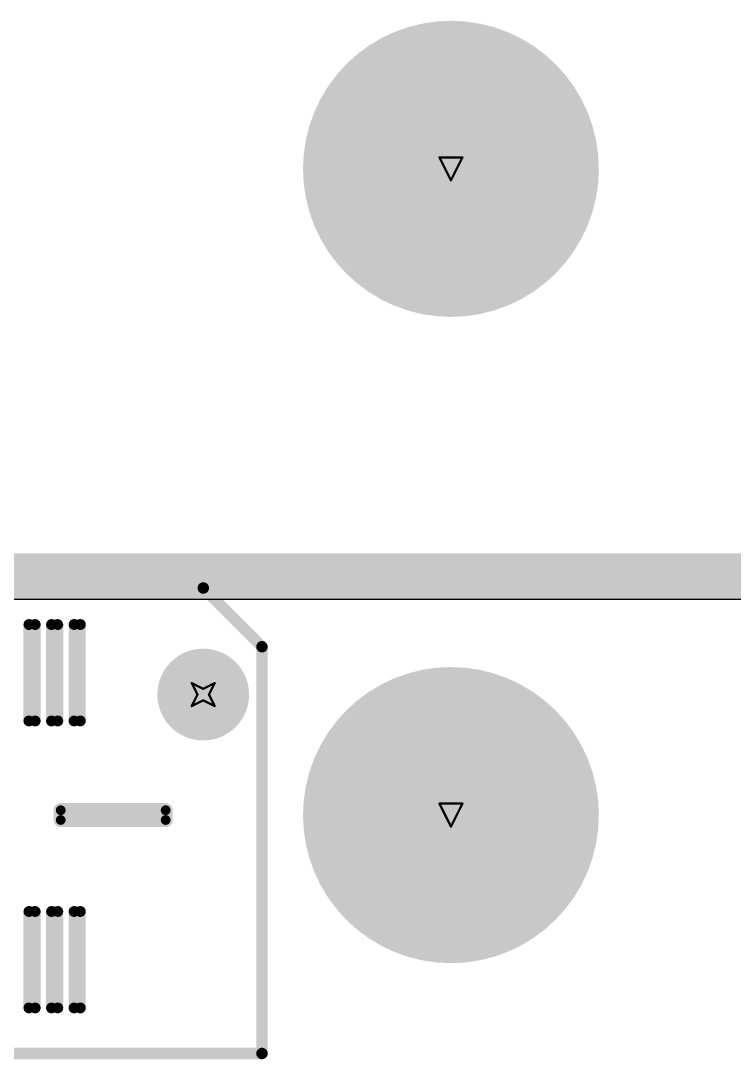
# Model space of a CAD drawing. Header units: millimetres. Extents: x 1.5 to 17.5, y 1 to 11.2.
# Drawn here: x 11.817 to 12.439, y 7.697 to 8.602 of the extents above; entities that cross this region are included whole.
import ezdxf

# ---------------------------------------------------------------- set-up
doc = ezdxf.new("R2010")
doc.units = ezdxf.units.MM
doc.header["$MEASUREMENT"] = 0
for name, color, linetype in [('BottomLayer', 5, 'Continuous'), ('BottomSolder', 6, 'Continuous'), ('DrillDrawing', 1, 'Continuous'), ('InternalPlane1', 76, 'Continuous'), ('InternalPlane2', 16, 'Continuous'), ('Mechanical2', 216, 'Continuous'), ('MultiLayer', 9, 'Continuous'), ('PadHoleLayer', 156, 'Continuous'), ('TopLayer', 1, 'Continuous'), ('TopOverlay', 2, 'Continuous'), ('TopPaste', 8, 'Continuous'), ('TopSolder', 216, 'Continuous')]:
    doc.layers.add(name, color=color, linetype=linetype)

# ---------------------------------------------------------------- blocks, each defined once
blk = doc.blocks.new('ASP_122953_01_ND_1')
at = {"layer": 'BottomLayer', "const_width": 0.125}
for points in [[(1.3375, 0.563, 1), (1.4625, 0.563, 1)], [(1.3375, 0, 1), (1.4625, 0, 1)]]:
    blk.add_lwpolyline(points, format="xyb", close=True, dxfattribs=at)
at = {"layer": 'BottomSolder', "const_width": 0.129}
for points in [[(1.3355, 0.563, 1), (1.4645, 0.563, 1)], [(1.3355, 0, 1), (1.4645, 0, 1)]]:
    blk.add_lwpolyline(points, format="xyb", close=True, dxfattribs=at)
at = {"layer": 'InternalPlane1'}
for points, const_width in [([(1.35875, 0.563, 1), (1.44125, 0.563, 1)], 0.0825), ([(1.164, 0.105, 1), (1.204, 0.105, 1)], 0.04), ([(1.35875, 0, 1), (1.44125, 0, 1)], 0.0825)]:
    blk.add_lwpolyline(points, format="xyb", close=True, dxfattribs=dict(at, const_width=const_width))
at = {"layer": 'InternalPlane2'}
for points, const_width in [([(1.35875, 0.563, 1), (1.44125, 0.563, 1)], 0.0825), ([(1.164, 0.105, 1), (1.204, 0.105, 1)], 0.04), ([(1.35875, 0, 1), (1.44125, 0, 1)], 0.0825)]:
    blk.add_lwpolyline(points, format="xyb", close=True, dxfattribs=dict(at, const_width=const_width))
at = {"layer": 'MultiLayer', "const_width": 0.125}
for points in [[(1.3375, 0.563, 1), (1.4625, 0.563, 1)], [(1.3375, 0, 1), (1.4625, 0, 1)]]:
    blk.add_lwpolyline(points, format="xyb", close=True, dxfattribs=at)
at = {"layer": 'PadHoleLayer'}
for points, const_width in [([(1.36875, 0.563, 1), (1.43125, 0.563, 1)], 0.0625), ([(1.174, 0.105, 1), (1.194, 0.105, 1)], 0.02), ([(1.36875, 0, 1), (1.43125, 0, 1)], 0.0625)]:
    blk.add_lwpolyline(points, format="xyb", close=True, dxfattribs=dict(at, const_width=const_width))
at = {"layer": 'TopLayer'}
for points, const_width in [([(1.3375, 0.563, 1), (1.4625, 0.563, 1)], 0.125), ([(1.03061, 0.16602, 1), (1.03336, 0.16602, 1)], 0.00275), ([(1.03611, 0.16602, 1), (1.03886, 0.16602, 1)], 0.00275), ([(1.05031, 0.16602, 1), (1.05306, 0.16602, 1)], 0.00275), ([(1.05581, 0.16602, 1), (1.05856, 0.16602, 1)], 0.00275), ([(1.07001, 0.16602, 1), (1.07276, 0.16602, 1)], 0.00275), ([(1.07551, 0.16602, 1), (1.07826, 0.16602, 1)], 0.00275), ([(1.3375, 0, 1), (1.4625, 0, 1)], 0.125), ([(1.03061, 0.08202, 1), (1.03336, 0.08202, 1)], 0.00275), ([(1.03611, 0.08202, 1), (1.03886, 0.08202, 1)], 0.00275), ([(1.05031, 0.08202, 1), (1.05306, 0.08202, 1)], 0.00275), ([(1.05581, 0.08202, 1), (1.05856, 0.08202, 1)], 0.00275), ([(1.07001, 0.08202, 1), (1.07276, 0.08202, 1)], 0.00275), ([(1.07551, 0.08202, 1), (1.07826, 0.08202, 1)], 0.00275), ([(1.05763, 0.00425, 1), (1.06187, 0.00425, 1)], 0.00425), ([(1.14912, 0.00425, 1), (1.15338, 0.00425, 1)], 0.00425), ([(1.14912, -0.00425, 1), (1.15338, -0.00425, 1)], 0.00425), ([(1.05763, -0.00425, 1), (1.06187, -0.00425, 1)], 0.00425), ([(1.03061, -0.08398, 1), (1.03336, -0.08398, 1)], 0.00275), ([(1.03611, -0.08398, 1), (1.03886, -0.08398, 1)], 0.00275), ([(1.05031, -0.08398, 1), (1.05306, -0.08398, 1)], 0.00275), ([(1.05581, -0.08398, 1), (1.05856, -0.08398, 1)], 0.00275), ([(1.07001, -0.08398, 1), (1.07276, -0.08398, 1)], 0.00275), ([(1.07551, -0.08398, 1), (1.07826, -0.08398, 1)], 0.00275), ([(1.03061, -0.16798, 1), (1.03336, -0.16798, 1)], 0.00275), ([(1.03611, -0.16798, 1), (1.03886, -0.16798, 1)], 0.00275), ([(1.05031, -0.16798, 1), (1.05306, -0.16798, 1)], 0.00275), ([(1.05581, -0.16798, 1), (1.05856, -0.16798, 1)], 0.00275), ([(1.07001, -0.16798, 1), (1.07276, -0.16798, 1)], 0.00275), ([(1.07551, -0.16798, 1), (1.07826, -0.16798, 1)], 0.00275)]:
    blk.add_lwpolyline(points, format="xyb", close=True, dxfattribs=dict(at, const_width=const_width))
for points in [[(1.02923, 0.08202), (1.04023, 0.08202), (1.02923, 0.16602), (1.04023, 0.16602)], [(1.03198, 0.07927), (1.03748, 0.07927), (1.03198, 0.16877), (1.03748, 0.16877)], [(1.04893, 0.08202), (1.05993, 0.08202), (1.04893, 0.16602), (1.05993, 0.16602)], [(1.05168, 0.07927), (1.05718, 0.07927), (1.05168, 0.16877), (1.05718, 0.16877)], [(1.06863, 0.08202), (1.07963, 0.08202), (1.06863, 0.16602), (1.07963, 0.16602)], [(1.07138, 0.07927), (1.07688, 0.07927), (1.07138, 0.16877), (1.07688, 0.16877)], [(1.1555, -0.00425), (1.1555, 0.00425), (1.0555, -0.00425), (1.0555, 0.00425)], [(1.15125, -0.0085), (1.15125, 0.0085), (1.05975, -0.0085), (1.05975, 0.0085)], [(1.03198, -0.17073), (1.03748, -0.17073), (1.03198, -0.08123), (1.03748, -0.08123)], [(1.05168, -0.17073), (1.05718, -0.17073), (1.05168, -0.08123), (1.05718, -0.08123)], [(1.07138, -0.17073), (1.07688, -0.17073), (1.07138, -0.08123), (1.07688, -0.08123)], [(1.02923, -0.16798), (1.04023, -0.16798), (1.02923, -0.08398), (1.04023, -0.08398)], [(1.04893, -0.16798), (1.05993, -0.16798), (1.04893, -0.08398), (1.05993, -0.08398)], [(1.06863, -0.16798), (1.07963, -0.16798), (1.06863, -0.08398), (1.07963, -0.08398)]]:
    blk.add_solid(points, dxfattribs=at)
at = {"layer": 'TopOverlay', "const_width": 0.01}
for points in [[(-1.18602, 0.19783), (1.18406, 0.19783)], [(1.18406, 0.19783), (1.23524, 0.14665)], [(1.23524, 0.14665), (1.23524, -0.20768)], [(-1.23228, -0.20768), (1.23524, -0.20768)]]:
    blk.add_lwpolyline(points, dxfattribs=at)
at = {"layer": 'TopOverlay', "const_width": 0.005}
for points in [[(1.18156, 0.19783, 1), (1.18656, 0.19783, 1)], [(1.18156, 0.19783, 1), (1.18656, 0.19783, 1)], [(1.23274, 0.14665, 1), (1.23774, 0.14665, 1)], [(1.23274, 0.14665, 1), (1.23774, 0.14665, 1)], [(1.23274, -0.20768, 1), (1.23774, -0.20768, 1)], [(1.23274, -0.20768, 1), (1.23774, -0.20768, 1)]]:
    blk.add_lwpolyline(points, format="xyb", close=True, dxfattribs=at)
at = {"layer": 'TopPaste'}
for points, const_width in [([(1.03061, 0.16602, 1), (1.03336, 0.16602, 1)], 0.00275), ([(1.03611, 0.16602, 1), (1.03886, 0.16602, 1)], 0.00275), ([(1.05031, 0.16602, 1), (1.05306, 0.16602, 1)], 0.00275), ([(1.05581, 0.16602, 1), (1.05856, 0.16602, 1)], 0.00275), ([(1.07001, 0.16602, 1), (1.07276, 0.16602, 1)], 0.00275), ([(1.07551, 0.16602, 1), (1.07826, 0.16602, 1)], 0.00275), ([(1.03061, 0.08202, 1), (1.03336, 0.08202, 1)], 0.00275), ([(1.03611, 0.08202, 1), (1.03886, 0.08202, 1)], 0.00275), ([(1.05031, 0.08202, 1), (1.05306, 0.08202, 1)], 0.00275), ([(1.05581, 0.08202, 1), (1.05856, 0.08202, 1)], 0.00275), ([(1.07001, 0.08202, 1), (1.07276, 0.08202, 1)], 0.00275), ([(1.07551, 0.08202, 1), (1.07826, 0.08202, 1)], 0.00275), ([(1.05763, 0.00425, 1), (1.06187, 0.00425, 1)], 0.00425), ([(1.14912, 0.00425, 1), (1.15338, 0.00425, 1)], 0.00425), ([(1.14912, -0.00425, 1), (1.15338, -0.00425, 1)], 0.00425), ([(1.05763, -0.00425, 1), (1.06187, -0.00425, 1)], 0.00425), ([(1.03061, -0.08398, 1), (1.03336, -0.08398, 1)], 0.00275), ([(1.03611, -0.08398, 1), (1.03886, -0.08398, 1)], 0.00275), ([(1.05031, -0.08398, 1), (1.05306, -0.08398, 1)], 0.00275), ([(1.05581, -0.08398, 1), (1.05856, -0.08398, 1)], 0.00275), ([(1.07001, -0.08398, 1), (1.07276, -0.08398, 1)], 0.00275), ([(1.07551, -0.08398, 1), (1.07826, -0.08398, 1)], 0.00275), ([(1.03061, -0.16798, 1), (1.03336, -0.16798, 1)], 0.00275), ([(1.03611, -0.16798, 1), (1.03886, -0.16798, 1)], 0.00275), ([(1.05031, -0.16798, 1), (1.05306, -0.16798, 1)], 0.00275), ([(1.05581, -0.16798, 1), (1.05856, -0.16798, 1)], 0.00275), ([(1.07001, -0.16798, 1), (1.07276, -0.16798, 1)], 0.00275), ([(1.07551, -0.16798, 1), (1.07826, -0.16798, 1)], 0.00275)]:
    blk.add_lwpolyline(points, format="xyb", close=True, dxfattribs=dict(at, const_width=const_width))
for points in [[(1.02923, 0.08202), (1.04023, 0.08202), (1.02923, 0.16602), (1.04023, 0.16602)], [(1.03198, 0.07927), (1.03748, 0.07927), (1.03198, 0.16877), (1.03748, 0.16877)], [(1.04893, 0.08202), (1.05993, 0.08202), (1.04893, 0.16602), (1.05993, 0.16602)], [(1.05168, 0.07927), (1.05718, 0.07927), (1.05168, 0.16877), (1.05718, 0.16877)], [(1.06863, 0.08202), (1.07963, 0.08202), (1.06863, 0.16602), (1.07963, 0.16602)], [(1.07138, 0.07927), (1.07688, 0.07927), (1.07138, 0.16877), (1.07688, 0.16877)], [(1.1555, -0.00425), (1.1555, 0.00425), (1.0555, -0.00425), (1.0555, 0.00425)], [(1.15125, -0.0085), (1.15125, 0.0085), (1.05975, -0.0085), (1.05975, 0.0085)], [(1.03198, -0.17073), (1.03748, -0.17073), (1.03198, -0.08123), (1.03748, -0.08123)], [(1.05168, -0.17073), (1.05718, -0.17073), (1.05168, -0.08123), (1.05718, -0.08123)], [(1.07138, -0.17073), (1.07688, -0.17073), (1.07138, -0.08123), (1.07688, -0.08123)], [(1.02923, -0.16798), (1.04023, -0.16798), (1.02923, -0.08398), (1.04023, -0.08398)], [(1.04893, -0.16798), (1.05993, -0.16798), (1.04893, -0.08398), (1.05993, -0.08398)], [(1.06863, -0.16798), (1.07963, -0.16798), (1.06863, -0.08398), (1.07963, -0.08398)]]:
    blk.add_solid(points, dxfattribs=at)
at = {"layer": 'TopSolder'}
for points, const_width in [([(1.3355, 0.563, 1), (1.4645, 0.563, 1)], 0.129), ([(1.02963, 0.16602, 1), (1.03434, 0.16602, 1)], 0.00472), ([(1.03513, 0.16602, 1), (1.03984, 0.16602, 1)], 0.00472), ([(1.04933, 0.16602, 1), (1.05404, 0.16602, 1)], 0.00472), ([(1.05483, 0.16602, 1), (1.05954, 0.16602, 1)], 0.00472), ([(1.06903, 0.16602, 1), (1.07374, 0.16602, 1)], 0.00472), ([(1.07453, 0.16602, 1), (1.07924, 0.16602, 1)], 0.00472), ([(1.3355, 0, 1), (1.4645, 0, 1)], 0.129), ([(1.02963, 0.08202, 1), (1.03434, 0.08202, 1)], 0.00472), ([(1.03513, 0.08202, 1), (1.03984, 0.08202, 1)], 0.00472), ([(1.04933, 0.08202, 1), (1.05404, 0.08202, 1)], 0.00472), ([(1.05483, 0.08202, 1), (1.05954, 0.08202, 1)], 0.00472), ([(1.06903, 0.08202, 1), (1.07374, 0.08202, 1)], 0.00472), ([(1.07453, 0.08202, 1), (1.07924, 0.08202, 1)], 0.00472), ([(1.05664, 0.00425, 1), (1.06286, 0.00425, 1)], 0.00622), ([(1.14814, 0.00425, 1), (1.15436, 0.00425, 1)], 0.00622), ([(1.05664, -0.00425, 1), (1.06286, -0.00425, 1)], 0.00622), ([(1.14814, -0.00425, 1), (1.15436, -0.00425, 1)], 0.00622), ([(1.02963, -0.08398, 1), (1.03434, -0.08398, 1)], 0.00472), ([(1.03513, -0.08398, 1), (1.03984, -0.08398, 1)], 0.00472), ([(1.04933, -0.08398, 1), (1.05404, -0.08398, 1)], 0.00472), ([(1.05483, -0.08398, 1), (1.05954, -0.08398, 1)], 0.00472), ([(1.06903, -0.08398, 1), (1.07374, -0.08398, 1)], 0.00472), ([(1.07453, -0.08398, 1), (1.07924, -0.08398, 1)], 0.00472), ([(1.02963, -0.16798, 1), (1.03434, -0.16798, 1)], 0.00472), ([(1.03513, -0.16798, 1), (1.03984, -0.16798, 1)], 0.00472), ([(1.04933, -0.16798, 1), (1.05404, -0.16798, 1)], 0.00472), ([(1.05483, -0.16798, 1), (1.05954, -0.16798, 1)], 0.00472), ([(1.06903, -0.16798, 1), (1.07374, -0.16798, 1)], 0.00472), ([(1.07453, -0.16798, 1), (1.07924, -0.16798, 1)], 0.00472)]:
    blk.add_lwpolyline(points, format="xyb", close=True, dxfattribs=dict(at, const_width=const_width))
for points in [[(1.02727, 0.08202), (1.0422, 0.08202), (1.02727, 0.16602), (1.0422, 0.16602)], [(1.03198, 0.0773), (1.03748, 0.0773), (1.03198, 0.17073), (1.03748, 0.17073)], [(1.04697, 0.08202), (1.0619, 0.08202), (1.04697, 0.16602), (1.0619, 0.16602)], [(1.05168, 0.0773), (1.05718, 0.0773), (1.05168, 0.17073), (1.05718, 0.17073)], [(1.06667, 0.08202), (1.0816, 0.08202), (1.06667, 0.16602), (1.0816, 0.16602)], [(1.07138, 0.0773), (1.07688, 0.0773), (1.07138, 0.17073), (1.07688, 0.17073)], [(1.15125, -0.01047), (1.15125, 0.01047), (1.05975, -0.01047), (1.05975, 0.01047)], [(1.15747, -0.00425), (1.15747, 0.00425), (1.05353, -0.00425), (1.05353, 0.00425)], [(1.03198, -0.1727), (1.03748, -0.1727), (1.03198, -0.07927), (1.03748, -0.07927)], [(1.05168, -0.1727), (1.05718, -0.1727), (1.05168, -0.07927), (1.05718, -0.07927)], [(1.07138, -0.1727), (1.07688, -0.1727), (1.07138, -0.07927), (1.07688, -0.07927)], [(1.02727, -0.16798), (1.0422, -0.16798), (1.02727, -0.08398), (1.0422, -0.08398)], [(1.04697, -0.16798), (1.0619, -0.16798), (1.04697, -0.08398), (1.0619, -0.08398)], [(1.06667, -0.16798), (1.0816, -0.16798), (1.06667, -0.08398), (1.0816, -0.08398)]]:
    blk.add_solid(points, dxfattribs=at)

msp = doc.modelspace()

# ---------------------------------------------------------------- linework, layer by layer
at = {"layer": 'DrillDrawing', "const_width": 0.002}
for points in [[(12.1823, 8.483), (12.2023, 8.483)], [(12.1823, 8.483), (12.1923, 8.463)], [(12.1923, 8.463), (12.2023, 8.483)], [(11.9663, 8.025), (11.9763, 8.02)], [(11.9663, 8.025), (11.9713, 8.015)], [(11.9763, 8.02), (11.9863, 8.025)], [(11.9813, 8.015), (11.9863, 8.025)], [(11.9663, 8.005), (11.9713, 8.015)], [(11.9813, 8.015), (11.9863, 8.005)], [(11.9663, 8.005), (11.9763, 8.01)], [(11.9763, 8.01), (11.9863, 8.005)], [(12.1823, 7.92), (12.2023, 7.92)], [(12.1823, 7.92), (12.1923, 7.9)], [(12.1923, 7.9), (12.2023, 7.92)]]:
    msp.add_lwpolyline(points, dxfattribs=at)
at = {"layer": 'DrillDrawing', "const_width": 0.001}
for points in [[(12.1818, 8.483, 1), (12.1828, 8.483, 1)], [(12.1818, 8.483, 1), (12.1828, 8.483, 1)], [(12.2018, 8.483, 1), (12.2028, 8.483, 1)], [(12.2018, 8.483, 1), (12.2028, 8.483, 1)], [(12.1918, 8.463, 1), (12.1928, 8.463, 1)], [(12.1918, 8.463, 1), (12.1928, 8.463, 1)], [(11.9658, 8.025, 1), (11.9668, 8.025, 1)], [(11.9658, 8.025, 1), (11.9668, 8.025, 1)], [(11.9858, 8.025, 1), (11.9868, 8.025, 1)], [(11.9858, 8.025, 1), (11.9868, 8.025, 1)], [(11.9708, 8.015, 1), (11.9718, 8.015, 1)], [(11.9708, 8.015, 1), (11.9718, 8.015, 1)], [(11.9758, 8.02, 1), (11.9768, 8.02, 1)], [(11.9758, 8.02, 1), (11.9768, 8.02, 1)], [(11.9808, 8.015, 1), (11.9818, 8.015, 1)], [(11.9808, 8.015, 1), (11.9818, 8.015, 1)], [(11.9758, 8.01, 1), (11.9768, 8.01, 1)], [(11.9758, 8.01, 1), (11.9768, 8.01, 1)], [(11.9658, 8.005, 1), (11.9668, 8.005, 1)], [(11.9658, 8.005, 1), (11.9668, 8.005, 1)], [(11.9858, 8.005, 1), (11.9868, 8.005, 1)], [(11.9858, 8.005, 1), (11.9868, 8.005, 1)], [(12.1818, 7.92, 1), (12.1828, 7.92, 1)], [(12.1818, 7.92, 1), (12.1828, 7.92, 1)], [(12.2018, 7.92, 1), (12.2028, 7.92, 1)], [(12.2018, 7.92, 1), (12.2028, 7.92, 1)], [(12.1918, 7.9, 1), (12.1928, 7.9, 1)], [(12.1918, 7.9, 1), (12.1928, 7.9, 1)]]:
    msp.add_lwpolyline(points, format="xyb", close=True, dxfattribs=at)
at = {"layer": 'InternalPlane1'}
msp.add_line((6.4937, 8.09801), (15.35197, 8.09801), dxfattribs=at)
at = {"layer": 'InternalPlane1', "const_width": 0.04}
msp.add_lwpolyline([(6.4937, 8.11811), (15.35197, 8.11811)], dxfattribs=at)
at = {"layer": 'InternalPlane2'}
msp.add_line((6.4937, 8.09801), (15.35197, 8.09801), dxfattribs=at)
at = {"layer": 'InternalPlane2', "const_width": 0.04}
msp.add_lwpolyline([(6.4937, 8.11811), (15.35197, 8.11811)], dxfattribs=at)
at = {"layer": 'Mechanical2', "const_width": 0.01}
msp.add_lwpolyline([(6.4937, 8.11811), (15.35197, 8.11811)], dxfattribs=at)

# ---------------------------------------------------------------- block references
at = {"rotation": 360}
msp.add_blockref('ASP_122953_01_ND_1', (10.7923, 7.91), dxfattribs=at)

doc.saveas('drawing.dxf')
